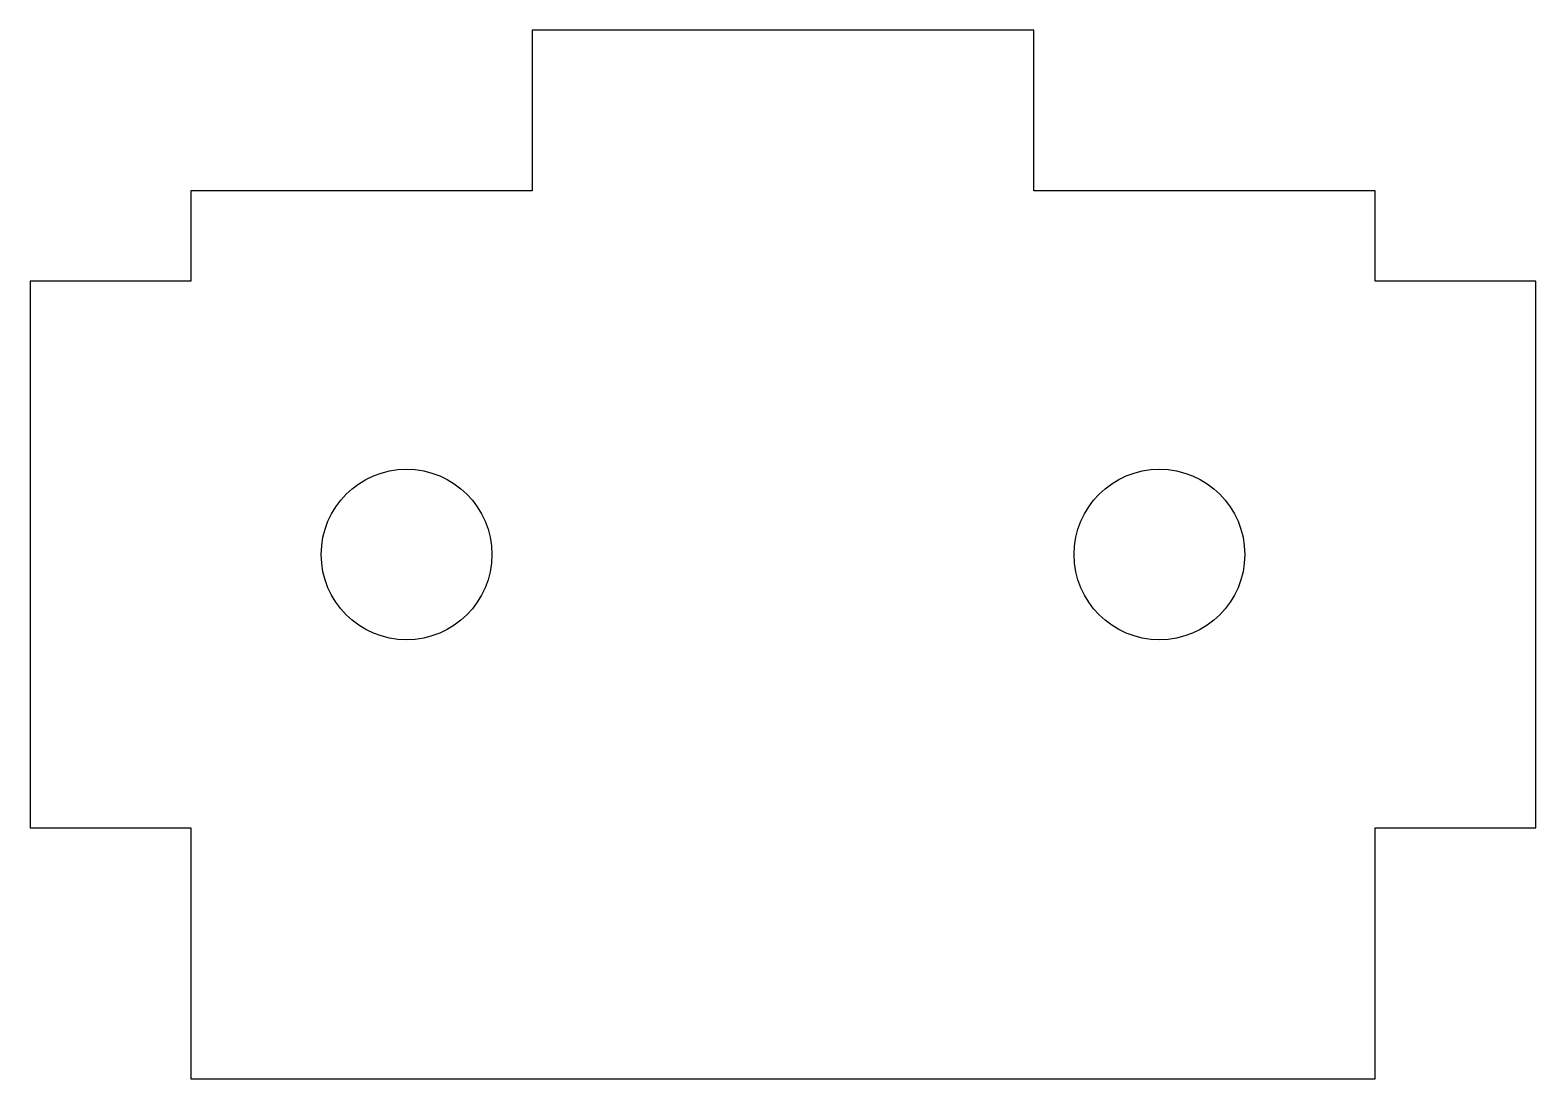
# Model space of a CAD drawing. Header units: millimetres. Extents: x -146.8 to -116.8, y 79.1 to 100.
import ezdxf

# ---------------------------------------------------------------- set-up
doc = ezdxf.new("R2010")
doc.units = ezdxf.units.MM
doc.layers.get('0').update_dxf_attribs({"linetype": 'CONTINUOUS'})

msp = doc.modelspace()

# ---------------------------------------------------------------- linework, layer by layer
msp.add_lwpolyline([(-120, 96.8), (-126.8, 96.8), (-126.8, 100), (-136.8, 100), (-136.8, 96.8), (-143.6, 96.8), (-143.6, 95), (-146.8, 95), (-146.8, 84.1), (-143.6, 84.1), (-143.6, 79.1), (-120, 79.1), (-120, 84.1), (-116.8, 84.1), (-116.8, 95), (-120, 95)], close=True)
for centre in [(-139.3, 89.55), (-124.3, 89.55)]:
    msp.add_circle(centre, 1.7)

doc.saveas('drawing.dxf')
